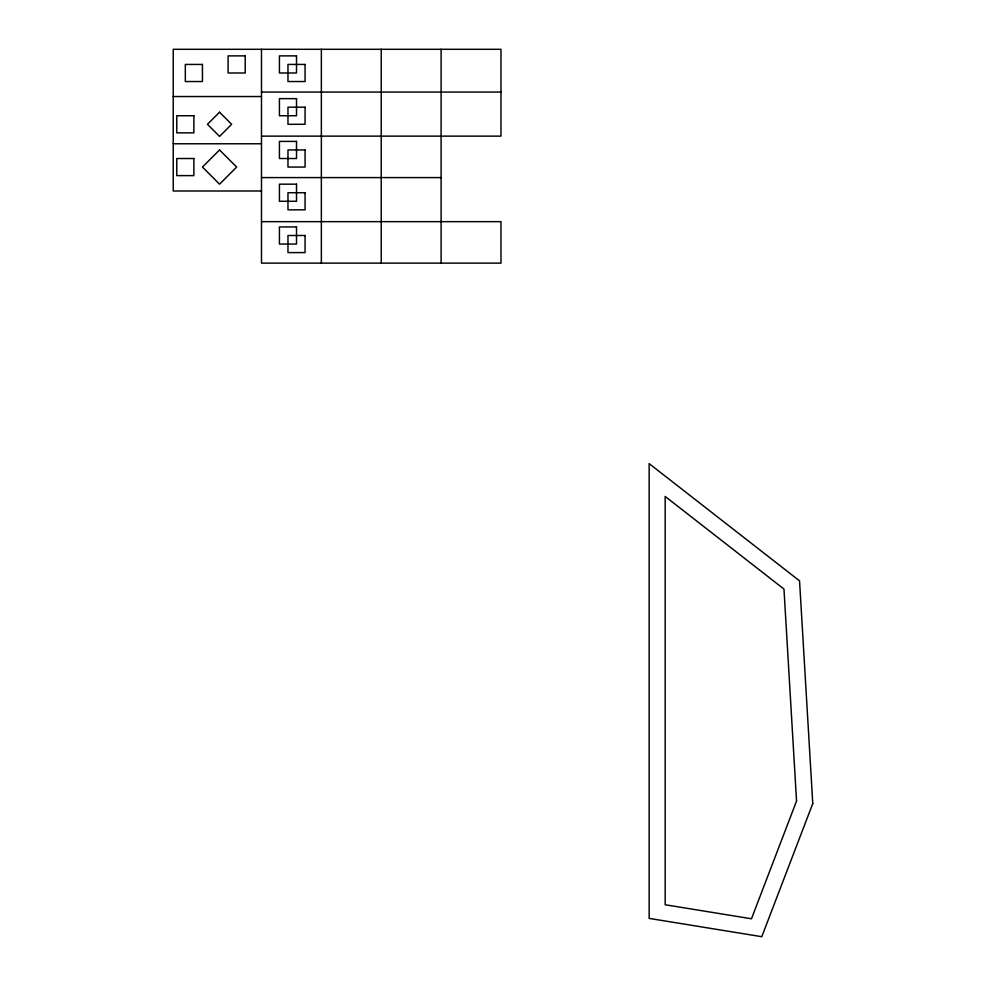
<?xml version="1.0" encoding="UTF-8"?>
<svg xmlns="http://www.w3.org/2000/svg" width="986" height="986" viewBox="0 0 986 986"><rect width="100%" height="100%" fill="white"/><g stroke="black" fill="none" stroke-linecap="round" stroke-linejoin="round"><path stroke-width="1.48" d="M261.487 92.068L500.974 92.068M173.228 96.529L261.487 96.529M261.487 136.13L500.974 136.13L500.974 49.3L173.228 49.3L173.228 191.001L261.487 191.001M173.228 143.771L261.487 143.771M261.487 177.591L441.099 177.591M261.487 221.653L500.974 221.653L500.974 263.126L261.487 263.126L261.487 49.3M441.099 49.3L441.099 263.126M381.225 49.3L381.225 263.126M321.362 49.3L321.362 263.126M796.552 801.051L751.48 918.779L665.18 904.754L665.18 496.451L783.969 589.049L796.552 801.051M812.772 803.553L761.784 936.7L649.145 918.397L649.145 463.617L799.547 580.865L812.772 803.553M219.545 112.207L207.454 124.298L219.545 136.401L231.636 124.298L219.545 112.207M219.545 149.958L202.438 167.065L219.545 184.172L236.652 167.065L219.545 149.958M245.206 55.882L228.099 55.882L228.099 72.989L245.206 72.989L245.206 55.882M296.515 55.882L279.42 55.882L279.42 72.989L296.515 72.989L296.515 55.882M202.438 64.435L185.331 64.435L185.331 81.542L202.438 81.542L202.438 64.435M305.068 64.435L287.974 64.435L287.974 81.542L305.068 81.542L305.068 64.435M296.515 98.637L279.42 98.637L279.42 115.744L296.515 115.744L296.515 98.637M305.068 107.191L287.974 107.191L287.974 124.298L305.068 124.298L305.068 107.191M193.885 115.744L176.777 115.744L176.777 132.851L193.885 132.851L193.885 115.744M296.515 141.405L279.42 141.405L279.42 158.512L296.515 158.512L296.515 141.405M305.068 149.958L287.974 149.958L287.974 167.065L305.068 167.065L305.068 149.958M193.885 158.512L176.777 158.512L176.777 175.619L193.885 175.619L193.885 158.512M296.515 184.172L279.42 184.172L279.42 201.28L296.515 201.28L296.515 184.172M305.068 192.726L287.974 192.726L287.974 209.833L305.068 209.833L305.068 192.726M296.515 226.94L279.42 226.94L279.42 244.047L296.515 244.047L296.515 226.94M305.068 235.494L287.974 235.494L287.974 252.601L305.068 252.601L305.068 235.494"/></g></svg>
